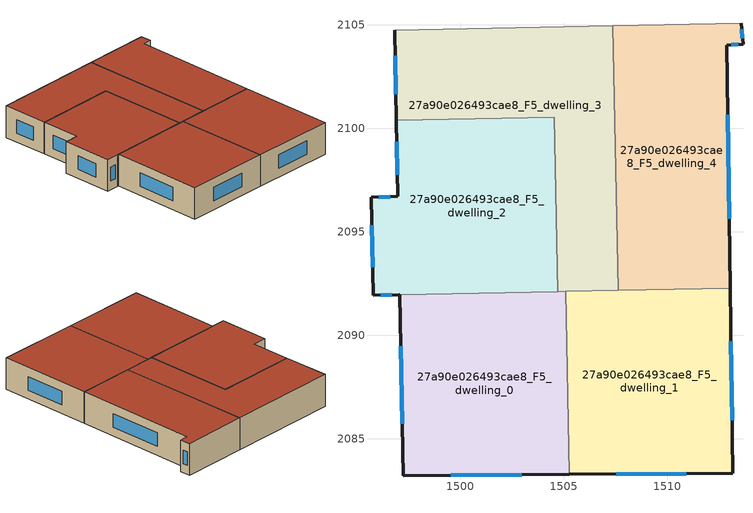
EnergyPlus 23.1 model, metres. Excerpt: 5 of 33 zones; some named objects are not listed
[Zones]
27a90e026493cae8_F5_dwelling_0
 floor to 27a90e026493cae8_F4_dwelling_0 (EU_floor_Construction): 1505.1,2092.12 1505.27,2083.29 1497.27,2083.23 1497.09,2091.96 z15
 wall outside (EU_wall_Construction): 1497.09,2091.96 1497.27,2083.23 1505.27,2083.29 z15:18
 wall to 27a90e026493cae8_F5_dwelling_1 (EU_wall_Construction): 1505.27,2083.29 1505.1,2092.12 z15:18
 wall to 27a90e026493cae8_F5_dwelling_2 (EU_wall_Construction): 1504.72,2092.11 1497.09,2091.96 z15:18
 wall to 27a90e026493cae8_F5_dwelling_3 (EU_wall_Construction): 1505.1,2092.12 1504.72,2092.11 z15:18
 window (EU_Window_Construction): 1499.55,2083.25 1502.99,2083.27 / 1497.14,2089.47 1497.22,2085.72 z15.86:17.14
 roof outside (EU_roof_Construction): 1505.27,2083.29 1505.1,2092.12 1497.09,2091.96 1497.27,2083.23 z18
27a90e026493cae8_F5_dwelling_1
 floor to 27a90e026493cae8_F4_dwelling_1 (EU_floor_Construction): 1513.04,2092.27 1513.17,2083.34 1505.27,2083.29 1505.1,2092.12 z15
 wall outside (EU_wall_Construction): 1505.27,2083.29 1513.17,2083.34 1513.04,2092.27 z15:18
 wall to 27a90e026493cae8_F5_dwelling_4 (EU_wall_Construction): 1513.04,2092.27 1507.63,2092.17 z15:18
 wall to 27a90e026493cae8_F5_dwelling_3 (EU_wall_Construction): 1507.63,2092.17 1505.1,2092.12 z15:18
 window (EU_Window_Construction): 1507.53,2083.3 1510.92,2083.33 / 1513.14,2085.9 1513.08,2089.72 z15.86:17.14
 roof outside (EU_roof_Construction): 1513.17,2083.34 1513.04,2092.27 1505.1,2092.12 1505.27,2083.29 z18
27a90e026493cae8_F5_dwelling_2
 floor to 27a90e026493cae8_F4_dwelling_2 (EU_floor_Construction): 1504.55,2100.54 1504.72,2092.11 1497.09,2091.96 1497.07,2091.96 1495.82,2091.94 1495.7,2096.67 1497,2096.71 1496.93,2100.39 z15
 wall outside (EU_wall_Construction): 1496.93,2100.39 1497,2096.71 1495.7,2096.67 1495.82,2091.94 1497.07,2091.96 1497.09,2091.96 z15:18
 wall to 27a90e026493cae8_F5_dwelling_3 (EU_wall_Construction): 1504.72,2092.11 1504.55,2100.54 1496.93,2100.39 z15:18
 window (EU_Window_Construction): 1496.18,2091.95 1496.71,2091.96 / 1495.74,2095.32 1495.79,2093.29 / 1496.63,2096.7 1496.07,2096.68 / 1496.95,2099.34 1496.98,2097.76 z15.86:17.14
 roof outside (EU_roof_Construction): 1504.72,2092.11 1504.55,2100.54 1496.93,2100.39 1497,2096.71 1495.7,2096.67 1495.82,2091.94 1497.07,2091.96 1497.09,2091.96 z18
27a90e026493cae8_F5_dwelling_3
 floor to 27a90e026493cae8_F4_dwelling_3 (EU_floor_Construction): 1507.38,2104.94 1507.63,2092.17 1504.72,2092.11 1504.55,2100.54 1496.93,2100.39 1496.84,2104.74 z15
 wall outside (EU_wall_Construction): 1496.84,2104.74 1496.93,2100.39 z15:18
 wall adiabatic (EU_wall_Construction): 1507.38,2104.94 1496.84,2104.74 z15:18
 wall to 27a90e026493cae8_F5_dwelling_4 (EU_wall_Construction): 1507.63,2092.17 1507.38,2104.94 z15:18
 window (EU_Window_Construction): 1496.87,2103.5 1496.9,2101.63 z15.86:17.14
 roof outside (EU_roof_Construction): 1507.63,2092.17 1507.38,2104.94 1496.84,2104.74 1496.93,2100.39 1504.55,2100.54 1504.72,2092.11 z18
27a90e026493cae8_F5_dwelling_4
 floor to 27a90e026493cae8_F4_dwelling_4 (EU_floor_Construction): 1513.57,2105.06 1513.66,2104.06 1512.87,2104.01 1513.04,2092.27 1507.63,2092.17 1507.38,2104.94 z15
 wall outside (EU_wall_Construction): 1513.04,2092.27 1512.87,2104.01 1513.66,2104.06 1513.57,2105.06 z15:18
 wall adiabatic (EU_wall_Construction): 1513.57,2105.06 1507.38,2104.94 z15:18
 window (EU_Window_Construction): 1513.64,2104.35 1513.6,2104.77 / 1513.1,2104.02 1513.44,2104.04 / 1512.99,2095.63 1512.92,2100.66 z15.86:17.14
 roof outside (EU_roof_Construction): 1513.04,2092.27 1512.87,2104.01 1513.66,2104.06 1513.57,2105.06 1507.38,2104.94 1507.63,2092.17 z18
[Building]
EU S2 Campaign: North Axis=0; Terrain=City; Solar Distribution=FullExterior
[Site:Location]
Helsinki-Vantaa.AP: Latitude=60.317; Longitude=24.963; Time Zone=2; Elevation=54.6
[SizingPeriod:WeatherFileDays]
AnnualSizingPeriod: Begin Month=1; Begin Day of Month=1; End Month=12; End Day of Month=31; Day of Week for Start Day=Monday; Use Weather File Daylight Saving Period=No; Use Weather File Rain and Snow Indicators=No
[MATERIAL]
EU_InternalMass_Material: Roughness=MediumRough; Thickness=0.1; Conductivity=1; Density=1800; Specific Heat=900; Thermal Absorptance=0.9; Solar Absorptance=0.7; Visible Absorptance=0.7
[MATERIAL:NOMASS] Roughness=MediumRough; Thermal Absorptance=0.9; Solar Absorptance=0.7; Visible Absorptance=0.7
Name | Thermal Resistance
EU_wall_NoMass | 1.10183
EU_roof_NoMass; EU_floor_NoMass | 1.70606
[WINDOWMATERIAL:SIMPLEGLAZINGSYSTEM]
EU_Window_SimpleGlazing: UFactor=3.11035; Solar Heat Gain Coefficient=0.8; Visible Transmittance=0.8
[CONSTRUCTION]
EU_wall_Construction: EU_wall_NoMass
EU_roof_Construction: EU_roof_NoMass
EU_floor_Construction: EU_floor_NoMass
EU_Window_Construction: EU_Window_SimpleGlazing
EU_InternalMass_Construction: EU_InternalMass_Material
[ZONE] Type=1; Multiplier=1; Ceiling Height=autocalculate; Floor Area=autocalculate; Part of Total Floor Area=Yes
Name | Volume
27a90e026493cae8_F5_dwelling_0 | 211.069
27a90e026493cae8_F5_dwelling_1; 27a90e026493cae8_F5_dwelling_3 | 211.085
27a90e026493cae8_F5_dwelling_2 | 211.076
27a90e026493cae8_F5_dwelling_4 | 211.073
[INTERNALMASS] Construction=EU_InternalMass_Construction
Name | Zone or ZoneList | Surface Area
27a90e026493cae8_F5_dwelling_0_EU_InternalMass | 27a90e026493cae8_F5_dwelling_0 | 70.3581
27a90e026493cae8_F5_dwelling_1_EU_InternalMass | 27a90e026493cae8_F5_dwelling_1 | 70.3631
27a90e026493cae8_F5_dwelling_2_EU_InternalMass | 27a90e026493cae8_F5_dwelling_2 | 70.361
27a90e026493cae8_F5_dwelling_3_EU_InternalMass | 27a90e026493cae8_F5_dwelling_3 | 70.3616
27a90e026493cae8_F5_dwelling_4_EU_InternalMass | 27a90e026493cae8_F5_dwelling_4 | 70.3588
[OTHEREQUIPMENT] Fuel Type=Electricity; Design Level Calculation Method=Watts/Area; Power per Zone Floor Area=1; Fraction Latent=0; Fraction Radiant=0; Fraction Lost=0; Carbon Dioxide Generation Rate=0; EndUse Subcategory=EU_Step8_InternalGains
Name | Zone or ZoneList or Space or SpaceList | Schedule
EU_Step8_InternalGain_27a90e026493cae8_F5_dwelling_0_f000 | 27a90e026493cae8_F5_dwelling_0 | EU_Step8_GainSchedule_27a90e026493cae8_F5_dwelling_0_f000
EU_Step8_InternalGain_27a90e026493cae8_F5_dwelling_1_f000 | 27a90e026493cae8_F5_dwelling_1 | EU_Step8_GainSchedule_27a90e026493cae8_F5_dwelling_1_f000
EU_Step8_InternalGain_27a90e026493cae8_F5_dwelling_2_f000 | 27a90e026493cae8_F5_dwelling_2 | EU_Step8_GainSchedule_27a90e026493cae8_F5_dwelling_2_f000
EU_Step8_InternalGain_27a90e026493cae8_F5_dwelling_3_f000 | 27a90e026493cae8_F5_dwelling_3 | EU_Step8_GainSchedule_27a90e026493cae8_F5_dwelling_3_f000
EU_Step8_InternalGain_27a90e026493cae8_F5_dwelling_4_f000 | 27a90e026493cae8_F5_dwelling_4 | EU_Step8_GainSchedule_27a90e026493cae8_F5_dwelling_4_f000
[ZONEVENTILATION:DESIGNFLOWRATE] Schedule=EU_AlwaysOn; Design Flow Rate Calculation Method=AirChanges/Hour; Air Changes per Hour=0.756316; Ventilation Type=Natural; Fan Pressure Rise=0; Fan Total Efficiency=1; Constant Term Coefficient=1; Temperature Term Coefficient=0; Velocity Term Coefficient=0; Velocity Squared Term Coefficient=0; Minimum Indoor Temperature=-100; Maximum Indoor Temperature=100; Delta Temperature=-100; Minimum Outdoor Temperature=-100; Maximum Outdoor Temperature=100; Maximum Wind Speed=40
Name | Zone or ZoneList or Space or SpaceList
EU_ConstantAir_27a90e026493cae8_F5_dwelling_0 | 27a90e026493cae8_F5_dwelling_0
EU_ConstantAir_27a90e026493cae8_F5_dwelling_1 | 27a90e026493cae8_F5_dwelling_1
EU_ConstantAir_27a90e026493cae8_F5_dwelling_2 | 27a90e026493cae8_F5_dwelling_2
EU_ConstantAir_27a90e026493cae8_F5_dwelling_3 | 27a90e026493cae8_F5_dwelling_3
EU_ConstantAir_27a90e026493cae8_F5_dwelling_4 | 27a90e026493cae8_F5_dwelling_4
[HVACTEMPLATE:ZONE:IDEALLOADSAIRSYSTEM] System Availability Schedule=EU_AlwaysOn; Maximum Heating Supply Air Temperature=50; Minimum Cooling Supply Air Temperature=13; Maximum Heating Supply Air Humidity Ratio=0.0156; Minimum Cooling Supply Air Humidity Ratio=0.0077; Heating Limit=NoLimit; Cooling Limit=NoLimit; Heating Availability Schedule=EU_AlwaysOn; Cooling Availability Schedule=EU_CoolingOff; Dehumidification Control Type=ConstantSensibleHeatRatio; Cooling Sensible Heat Ratio=0.7; Dehumidification Setpoint=60; Humidification Control Type=None; Humidification Setpoint=30; Outdoor Air Method=None; Outdoor Air Flow Rate per Person=0.00944; Outdoor Air Flow Rate per Zone Floor Area=0; Outdoor Air Flow Rate per Zone=0; Demand Controlled Ventilation Type=None; Outdoor Air Economizer Type=NoEconomizer; Heat Recovery Type=None; Sensible Heat Recovery Effectiveness=0.7; Latent Heat Recovery Effectiveness=0.65
Name | Template Thermostat
27a90e026493cae8_F5_dwelling_0 | EU_HeatOnly_27a90e026493cae8_F5_dwelling_0
27a90e026493cae8_F5_dwelling_1 | EU_HeatOnly_27a90e026493cae8_F5_dwelling_1
27a90e026493cae8_F5_dwelling_2 | EU_HeatOnly_27a90e026493cae8_F5_dwelling_2
27a90e026493cae8_F5_dwelling_3 | EU_HeatOnly_27a90e026493cae8_F5_dwelling_3
27a90e026493cae8_F5_dwelling_4 | EU_HeatOnly_27a90e026493cae8_F5_dwelling_4
[SIZING:ZONE] Zone Cooling Design Supply Air Temperature Input Method=SupplyAirTemperature; Zone Cooling Design Supply Air Temperature=13; Zone Heating Design Supply Air Temperature Input Method=SupplyAirTemperature; Zone Heating Design Supply Air Temperature=50; Zone Cooling Design Supply Air Humidity Ratio=0.008; Zone Heating Design Supply Air Humidity Ratio=0.008; Cooling Design Air Flow Method=DesignDay; Cooling Design Air Flow Rate=0; Cooling Minimum Air Flow per Zone Floor Area=0.000762; Cooling Minimum Air Flow=0; Cooling Minimum Air Flow Fraction=0.2; Heating Design Air Flow Method=DesignDay; Heating Design Air Flow Rate=0; Heating Maximum Air Flow per Zone Floor Area=0.002032; Heating Maximum Air Flow=0.141576; Heating Maximum Air Flow Fraction=0.3; Account for Dedicated Outdoor Air System=No; Dedicated Outdoor Air System Control Strategy=NeutralSupplyAir; Dedicated Outdoor Air Low Setpoint Temperature for Design=autosize; Dedicated Outdoor Air High Setpoint Temperature for Design=autosize; Zone Load Sizing Method=Sensible Load Only No Latent Load; Zone Latent Cooling Design Supply Air Humidity Ratio Input Method=HumidityRatioDifference; Zone Cooling Design Supply Air Humidity Ratio Difference=0.005; Zone Latent Heating Design Supply Air Humidity Ratio Input Method=HumidityRatioDifference; Zone Humidification Design Supply Air Humidity Ratio Difference=0.005
27a90e026493cae8_F5_dwelling_0; 27a90e026493cae8_F5_dwelling_1; 27a90e026493cae8_F5_dwelling_2; 27a90e026493cae8_F5_dwelling_3; 27a90e026493cae8_F5_dwelling_4
[SCHEDULE:CONSTANT]
Name | Hourly Value
EU_AlwaysOn | 1
EU_CoolingOff | 0
[SCHEDULE:FILE] Column Number=1; Rows to Skip at Top=0; Number of Hours of Data=8760; Column Separator=Comma; Interpolate to Timestep=No; Minutes per Item=60; Adjust Schedule for Daylight Savings=Yes
Name | File
EU_Step8_GainSchedule_27a90e026493cae8_F5_dwelling_0_f000 | ../../schedules/27a90e026493cae8/27a90e026493cae8_F5_dwelling_0_f000_gain.csv
EU_Step8_GainSchedule_27a90e026493cae8_F5_dwelling_1_f000 | ../../schedules/27a90e026493cae8/27a90e026493cae8_F5_dwelling_1_f000_gain.csv
EU_Step8_GainSchedule_27a90e026493cae8_F5_dwelling_2_f000 | ../../schedules/27a90e026493cae8/27a90e026493cae8_F5_dwelling_2_f000_gain.csv
EU_Step8_GainSchedule_27a90e026493cae8_F5_dwelling_3_f000 | ../../schedules/27a90e026493cae8/27a90e026493cae8_F5_dwelling_3_f000_gain.csv
EU_Step8_GainSchedule_27a90e026493cae8_F5_dwelling_4_f000 | ../../schedules/27a90e026493cae8/27a90e026493cae8_F5_dwelling_4_f000_gain.csv
